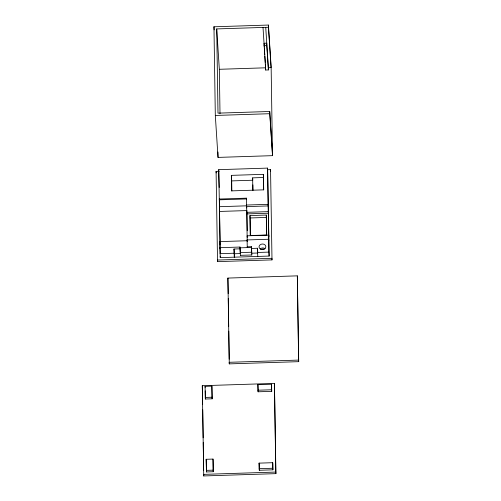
<?xml version="1.0" encoding="UTF-8"?>
<svg xmlns="http://www.w3.org/2000/svg" width="501" height="501" viewBox="0 0 501 501"><rect width="100%" height="100%" fill="white"/><g stroke="black" fill="none" stroke-linecap="round" stroke-linejoin="round"><path stroke-width="0.75" d="M213.965 26.791L268.423 25.05L271.135 67.002L272.488 155.661L218.023 157.402L215.311 115.449L213.965 26.791L214.165 29.897M272.35 151.859L269.738 111.491L217.998 113.145L216.72 28.92L268.455 27.267L271.066 67.635L268.342 67.723L265.73 27.355M264.065 45.491L266.789 45.403L268.379 69.94L265.655 70.027L264.033 43.274L266.757 43.186L266.789 45.403M216.72 28.92L219.332 69.288L265.618 67.81L265.655 70.027M215.311 115.449L269.77 113.708L272.488 155.661M220.096 241.701L218.724 169.664L267.603 168.104L269.137 256.067L220.258 257.627L219.914 247.688L239.992 247.043L240.392 255.422M267.434 169.745L270.546 169.651L271.999 259.894L217.534 261.628L216.088 171.386L219.194 171.286M263.338 174.342L263.576 189.854L231.581 190.875L231.343 175.363L263.338 174.342L263.733 189.917M252.842 190.267L252.648 177.855L263.545 177.504M231.343 175.363L231.7 180.905L252.805 180.228M219.169 199.035L246.467 198.164L246.517 198.953L219.219 199.824M247.225 237.405L247.118 235.821L268.699 235.132L268.805 236.71L268.154 204.345L246.573 205.034L246.624 205.823L219.325 206.7M247.206 241.526L246.674 206.619L268.254 205.93M219.632 211.447L246.93 210.577L247.237 230.742M246.761 212.324L268.342 211.635M246.868 213.908L268.442 213.219M266.294 215.061L266.595 235.007L250.262 235.533L249.955 215.58L266.294 215.061L266.714 235.082M249.955 215.58L250.112 217.96L266.444 217.434M247.262 247.607L247.106 239.941L268.686 239.253L268.786 240.837M219.914 247.688L219.964 248.477L219.858 241.607L247.156 240.737L247.106 239.941M247.212 246.818L251.433 246.68L251.746 251.54M240.042 247.838L251.483 247.469M233.998 249.01L240.023 248.815L240.33 253.569L234.305 253.763L233.998 249.01L234.318 257.182M251.433 246.68L251.458 248.452L257.483 248.258L257.746 252.329M240.355 252.585L251.79 252.222M220.002 253.669L234.061 253.224M257.483 248.258L257.545 252.473L268.88 252.109L269.137 256.067M257.79 253.011L251.765 253.199L251.458 248.452M240.355 255.341L251.79 254.978M227.892 278.074L297.325 275.857L298.709 361.666L229.276 363.883L227.892 278.074L228.205 293.692M229.17 362.298L298.609 360.081L298.709 361.666M202.291 385.707L274.448 383.403L275.901 473.645L203.738 475.95L202.291 385.707L202.655 404.401M205.078 386.359L211.885 386.146L212.161 398.809L205.354 399.028L205.078 386.359L205.147 387.417M257.909 384.674L271.523 384.236L271.623 385.82L271.711 391.362L258.096 391.795L257.909 384.674L258.096 391.795M257.99 390.216L271.605 389.778L271.711 391.362M205.247 397.443L212.055 397.224L212.161 398.809M206.193 459.285L213 459.066L213.1 460.651L213.269 471.729L206.462 471.948L206.193 459.285L206.462 471.948M259.105 463.137L272.719 462.699L272.82 464.283L272.901 469.825L259.286 470.264L259.105 463.137L259.286 470.264M206.362 470.364L213.169 470.145L213.269 471.729M259.186 468.679L272.801 468.241L272.901 469.825M203.638 474.366L275.8 472.061L275.901 473.645M263.012 27.442L264.284 47.107M264.384 48.641L264.779 54.772M264.879 56.306L265.273 62.443M265.373 63.978L265.618 67.81M270.546 169.651L270.646 171.229M271.999 259.894L271.893 258.309L217.434 260.05L217.534 261.628M257.545 252.473L257.802 256.431M252.648 177.855L252.767 179.634M246.674 206.619L246.761 207.934M218.724 169.664L219.188 187.506M216.088 171.386L216.188 172.97M219.858 241.607L220.064 244.776M297.325 275.857L298.609 360.081M274.448 383.403L275.8 472.061M268.423 25.05L268.455 27.267M269.738 111.491L269.77 113.708M268.342 67.723L268.379 69.94M271.523 384.236L271.605 389.778M272.719 462.699L272.801 468.241M267.603 168.104L268.154 204.345M268.699 235.132L268.88 252.109M252.873 184.882L252.955 190.311M251.796 252.93L251.834 255.059M250.112 217.96L250.375 235.602M246.467 198.164L246.624 205.823M239.992 247.043L240.023 248.815M234.305 253.763L234.355 257.27M231.7 180.905L231.857 190.987M228.274 298.371L228.706 326.445M228.775 331.13L229.201 359.204M229.251 362.323L229.276 363.883M219.332 69.288L220.008 113.74M219.369 199.066L220.19 253.093M220.233 256.117L220.258 257.627M217.941 151.96L218.023 157.402M211.885 386.146L212.055 397.224M213 459.066L213.169 470.145M205.228 390.899L205.354 399.028M202.736 409.843L203.162 437.843M203.231 442.508L203.656 470.508M203.719 474.397L203.738 475.95M260.269 248.847A3.407 2.768 -3.7 0 1 265.079 248.69M261.24 249.598A2.042 1.66 -3.7 0 1 264.127 249.511M260.783 249.222A3.407 2.768 -3.7 0 0 265.849 246.661A3.407 2.768 -3.7 0 0 260.708 244.425A3.407 2.768 -3.7 0 0 260.783 249.222"/></g></svg>
